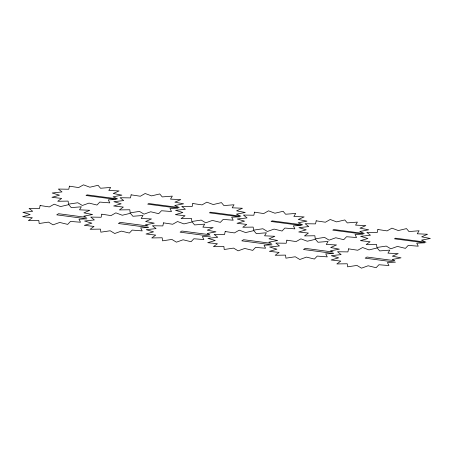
<?xml version="1.0" encoding="UTF-8"?>
<svg xmlns="http://www.w3.org/2000/svg" width="453" height="453" viewBox="0 0 453 453"><rect width="100%" height="100%" fill="white"/><g stroke="black" fill="none" stroke-linecap="round" stroke-linejoin="round"><path stroke-width="0.68" d="M40.13 205.526L39.462 208.59L29.066 208.414L32.69 211.274L22.882 212.361L30.164 214.518L22.65 216.681L32.333 217.763L28.409 220.622L38.822 220.447L39.162 223.51L48.499 222.106L53.046 224.841L59.705 222.451L67.673 224.388L70.487 221.426L80.498 222.23L78.992 219.207L86.999 218.839L56.733 214.852L58.522 213.708L86.37 217.378L83.743 216.172L92.599 214.512L83.924 212.853L89.773 210.288L79.502 209.824L81.336 206.8L71.234 207.604L68.737 204.643L60.56 206.579L54.167 204.19L49.32 206.93L40.13 205.526M69.439 186.172L68.771 189.235L58.375 189.06L61.999 191.919L52.191 193.006L59.473 195.164L51.959 197.327L61.642 198.408L57.718 201.268L68.131 201.092L68.471 204.156L77.808 202.751L82.355 205.486L89.014 203.097L96.982 205.033L99.796 202.072L109.807 202.876L108.301 199.852L116.308 199.484L86.042 195.498L87.033 194.864L117.553 198.89L113.052 196.817L121.908 195.158L113.233 193.499L119.082 190.934L108.811 190.47L110.645 187.446L100.543 188.25L98.046 185.288L89.87 187.225L83.477 184.835L78.629 187.576L69.439 186.172M101.823 214.19L101.149 217.253L90.759 217.083L94.377 219.937L84.575 221.024L91.857 223.182L84.337 225.345L94.026 226.426L90.096 229.286L100.509 229.11L100.849 232.174L110.192 230.77L114.734 233.505L121.393 231.115L129.36 233.052L132.174 230.09L142.191 230.894L140.679 227.87L148.692 227.508L118.42 223.516L120.209 222.372L148.057 226.041L145.436 224.835L154.286 223.176L145.611 221.517L151.461 218.952L141.189 218.488L143.023 215.464L132.922 216.268L130.43 213.306L122.248 215.243L115.855 212.853L111.013 215.594L101.823 214.19M131.132 194.835L130.458 197.899L120.068 197.729L123.686 200.583L113.884 201.67L121.166 203.827L113.646 205.99L123.335 207.072L119.405 209.932L129.818 209.756L130.158 212.819L139.501 211.415L144.043 214.15L150.702 211.761L158.669 213.697L161.483 210.736L171.5 211.54L169.988 208.516L178.001 208.154L147.729 204.161L148.72 203.527L179.241 207.553L174.745 205.481L183.595 203.822L174.92 202.163L180.77 199.597L170.498 199.133L172.333 196.109L162.231 196.913L159.739 193.952L151.557 195.889L145.164 193.499L140.322 196.24L131.132 194.835M163.51 222.853L162.842 225.917L152.446 225.747L156.064 228.601L146.262 229.688L153.544 231.845L146.03 234.008L155.713 235.096L151.783 237.95L162.197 237.774L162.536 240.837L171.88 239.433L176.427 242.174L183.08 239.779L191.047 241.721L193.867 238.754L203.878 239.558L202.366 236.534L210.379 236.172L180.107 232.179L181.896 231.036L209.745 234.705L207.123 233.499L215.973 231.84L207.298 230.181L213.153 227.621L202.876 227.151L204.711 224.127L194.614 224.931L192.117 221.97L183.941 223.907L177.542 221.517L172.701 224.258L163.51 222.853M192.819 203.499L192.151 206.562L181.755 206.392L185.373 209.246L175.571 210.334L182.853 212.491L175.339 214.654L185.022 215.741L181.092 218.595L191.506 218.42L191.846 221.483L201.189 220.079L205.736 222.819L212.389 220.424L220.356 222.366L223.176 219.399L233.187 220.203L231.676 217.18L239.688 216.817L209.416 212.825L210.407 212.197L240.928 216.217L236.432 214.144L245.283 212.485L236.608 210.826L242.463 208.267L232.185 207.797L234.02 204.773L223.924 205.577L221.426 202.616L213.25 204.552L206.851 202.163L202.01 204.903L192.819 203.499M225.198 231.517L224.529 234.58L214.133 234.411L217.751 237.264L207.95 238.352L215.232 240.509L207.717 242.672L217.4 243.759L213.471 246.613L223.89 246.443L224.224 249.501L233.567 248.097L238.114 250.837L244.767 248.442L252.734 250.384L255.554 247.417L265.566 248.221L264.059 245.198L272.066 244.835L241.794 240.843L243.589 239.705L271.432 243.374L268.81 242.162L277.661 240.503L268.991 238.844L274.841 236.285L264.563 235.815L266.404 232.791L256.302 233.595L253.805 230.634L245.628 232.57L239.229 230.181L234.388 232.921L225.198 231.517M254.507 212.163L253.839 215.226L243.442 215.056L247.061 217.91L237.259 218.997L244.541 221.155L237.027 223.318L246.709 224.405L242.78 227.259L253.199 227.089L253.533 230.147L262.876 228.742L267.423 231.483L274.076 229.088L282.043 231.03L284.863 228.063L294.875 228.867L293.368 225.843L301.375 225.481L271.104 221.489L272.094 220.86L302.621 224.881L298.119 222.808L306.97 221.149L298.3 219.49L304.15 216.93L293.872 216.46L295.713 213.437L285.611 214.241L283.114 211.279L274.937 213.216L268.538 210.826L263.697 213.567L254.507 212.163M286.885 240.181L286.217 243.244L275.82 243.074L279.444 245.928L269.637 247.015L276.919 249.178L269.405 251.336L279.093 252.423L275.164 255.277L285.577 255.107L285.917 258.165L295.254 256.76L299.801 259.501L306.46 257.111L314.427 259.048L317.242 256.081L327.253 256.885L325.747 253.861L333.759 253.499L303.487 249.507L305.277 248.369L333.125 252.038L330.497 250.832L339.354 249.167L330.679 247.514L336.528 244.948L326.256 244.478L328.091 241.455L317.989 242.259L315.492 239.297L307.315 241.234L300.922 238.85L296.081 241.585L286.885 240.181M316.194 220.826L315.526 223.89L305.129 223.72L308.753 226.574L298.946 227.661L306.228 229.824L298.714 231.981L308.402 233.069L304.473 235.922L314.886 235.753L315.226 238.81L324.563 237.406L329.11 240.147L335.769 237.757L343.736 239.694L346.551 236.726L356.562 237.531L355.056 234.507L363.068 234.144L332.796 230.152L333.787 229.524L364.308 233.544L359.807 231.477L368.663 229.813L359.988 228.159L365.837 225.594L355.565 225.124L357.4 222.1L347.298 222.904L344.801 219.943L336.624 221.885L330.231 219.495L325.39 222.23L316.194 220.826M348.578 248.85L347.91 251.908L337.513 251.738L341.132 254.592L331.33 255.685L338.612 257.842L331.092 259.999L340.781 261.087L336.851 263.94L347.264 263.771L347.604 266.828L356.947 265.43L361.494 268.165L368.147 265.775L376.115 267.712L378.929 264.745L388.946 265.549L387.434 262.525L395.446 262.162L365.175 258.17L366.964 257.032L394.812 260.702L392.19 259.495L401.041 257.831L392.366 256.177L398.215 253.612L387.944 253.142L389.778 250.118L379.682 250.922L377.185 247.961L369.008 249.903L362.61 247.514L357.768 250.249L348.578 248.85M377.887 229.495L377.219 232.553L366.822 232.383L370.441 235.237L360.639 236.33L367.921 238.488L360.401 240.645L370.09 241.732L366.16 244.586L376.573 244.416L376.913 247.474L386.256 246.075L390.803 248.81L397.457 246.421L405.424 248.357L408.238 245.39L418.255 246.194L416.743 243.17L424.755 242.808L394.484 238.816L395.475 238.187L425.996 242.208L421.5 240.141L430.35 238.476L421.675 236.823L427.524 234.258L417.253 233.788L419.087 230.764L408.991 231.568L406.494 228.606L398.317 230.549L391.919 228.159L387.077 230.894L377.887 229.495"/></g></svg>
